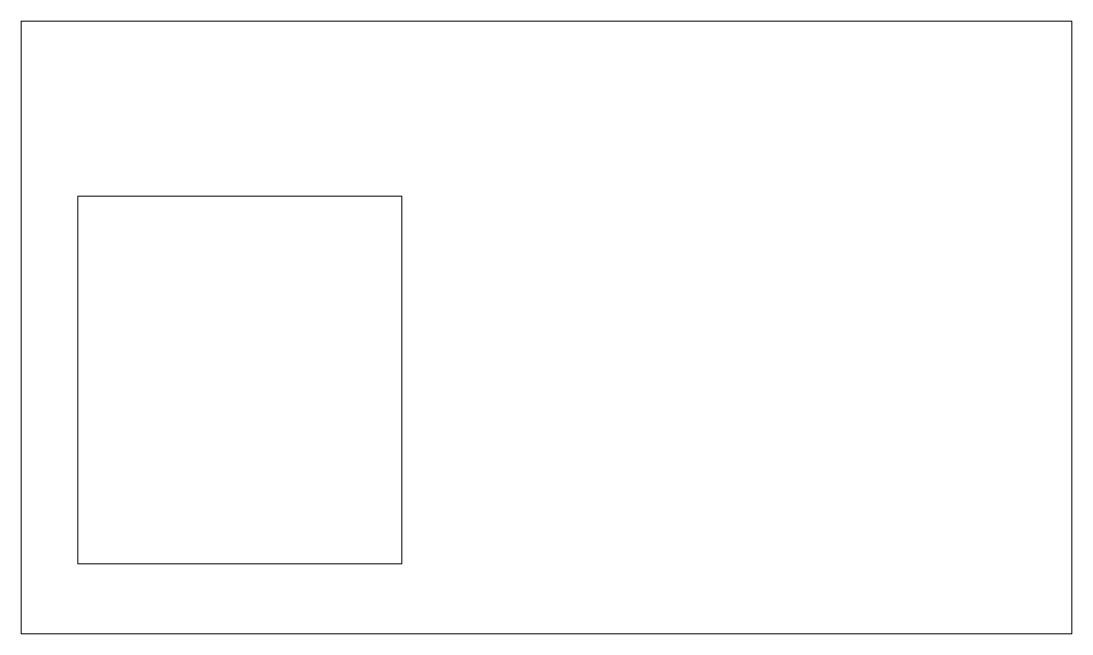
# Model space of a CAD drawing. Header units: millimetres. Extents: x 0 to 1200, y 0 to 700.
import ezdxf

# ---------------------------------------------------------------- set-up
doc = ezdxf.new("R2010")
doc.units = ezdxf.units.MM
doc.layers.add('A-FURN', color=7, linetype='Continuous', lineweight=20, true_color=0x5c7584)

# ---------------------------------------------------------------- blocks, each defined once
blk = doc.blocks.new('201_FURNITURE_BLOCKS_STRAIGHT_DESK_PLAN')
at = {"layer": 'A-FURN'}
for points in [[(0, 0), (1200, 0), (1200, 700), (0, 700)], [(65, 80), (435, 80), (435, 500), (65, 500)]]:
    blk.add_lwpolyline(points, close=True, dxfattribs=at)

msp = doc.modelspace()

# ---------------------------------------------------------------- block references
msp.add_blockref('201_FURNITURE_BLOCKS_STRAIGHT_DESK_PLAN', (0, 0))

doc.saveas('drawing.dxf')
